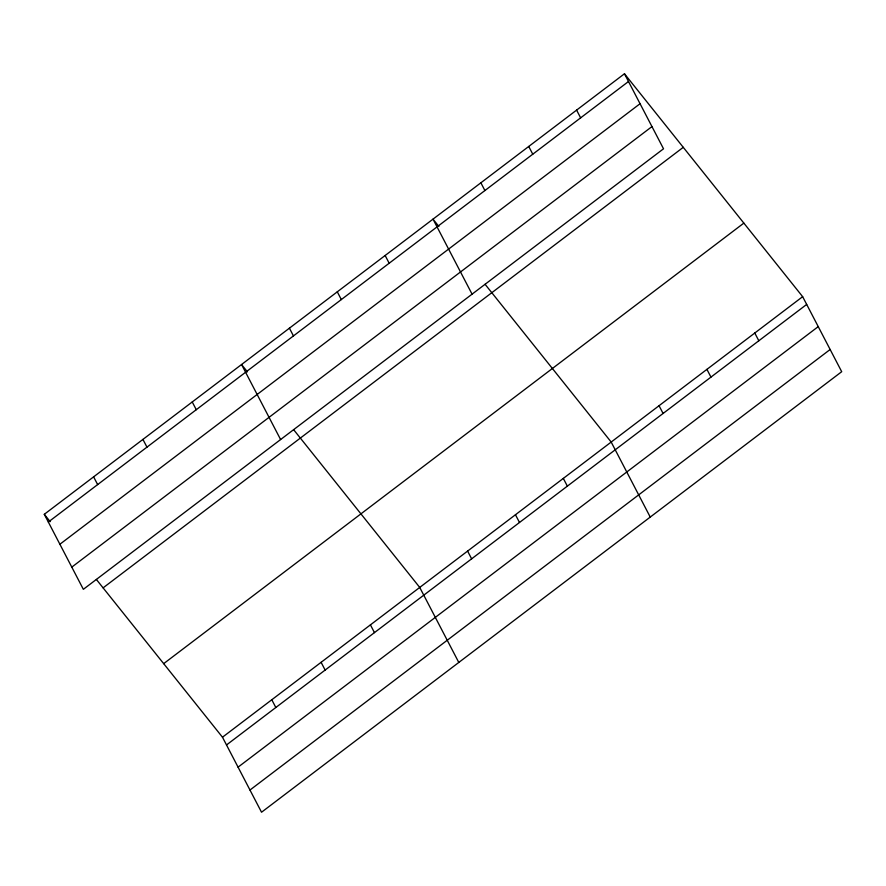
<?xml version="1.0" encoding="UTF-8"?>
<svg xmlns="http://www.w3.org/2000/svg" width="886" height="886" viewBox="0 0 886 886"><rect width="100%" height="100%" fill="white"/><g stroke="black" fill="none" stroke-linecap="round" stroke-linejoin="round"><path stroke-width="1.33" d="M624.464 73.771L663.525 148.793L83.35 589.323L44.3 514.301L624.464 73.771L802.65 296.677L841.7 371.699L261.536 812.229L222.475 737.207L96.375 579.455M48.331 522.042L628.495 81.512M59.894 544.248L640.057 103.717M71.799 567.118L651.963 126.587M103.097 587.861L683.261 147.331M163.677 663.647L743.841 223.117M222.475 737.207L802.65 296.677M226.517 744.949L806.681 304.43M238.068 767.154L818.232 326.624M249.974 790.035L830.138 349.505M438.891 226.495L433.01 219.141L472.072 294.163M485.085 284.295L611.185 442.048L650.246 517.081M247.438 371.876L241.557 364.523L280.607 439.545M293.631 429.677L419.731 587.429L458.793 662.451M44.3 514.301L50.181 521.655M754.783 333.025L758.815 340.767M576.598 110.108L580.64 117.86M706.917 369.362L710.949 377.115M528.743 146.456L532.774 154.208M659.051 405.71L663.082 413.452M480.876 182.804L484.908 190.545M563.33 478.396L567.361 486.148M385.144 255.489L389.175 263.231M515.464 514.744L519.495 522.485M337.289 291.826L341.32 299.579M467.598 551.081L471.629 558.833M289.423 328.174L293.454 335.927M370.426 624.874L374.457 632.615M192.24 401.967L196.271 409.709M321.109 662.318L325.14 670.06M142.923 439.412L146.965 447.153M271.792 699.763L275.823 707.504M93.617 476.856L97.648 484.598"/></g></svg>
